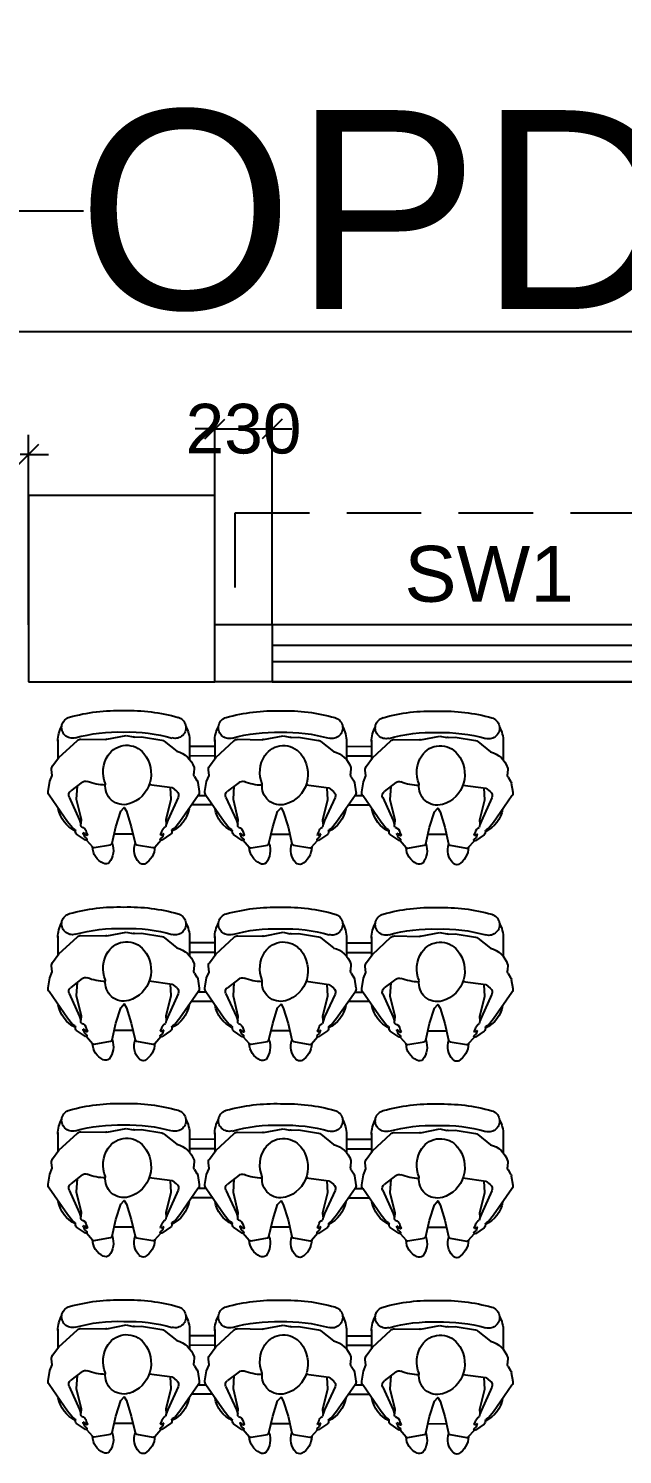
# Model space of a CAD drawing. Extents: x 6345096 to 6738923, y -6490958 to -6305885.
# Drawn here: x 6547917 to 6550307, y -6422753 to -6417014 of the extents above; entities that cross this region are included whole.
import ezdxf
from ezdxf.enums import TextEntityAlignment as Align

# ---------------------------------------------------------------- set-up
doc = ezdxf.new("R2010")
doc.units = 0
doc.header["$LTSCALE"] = 600
doc.header["$MEASUREMENT"] = 0
doc.header["$PDMODE"] = 35
doc.linetypes.add('DASHED', pattern=[0.75, 0.5, -0.25])
doc.linetypes.add('HIDDEN', pattern=[0.375, 0.25, -0.125])
doc.layers.get('0').update_dxf_attribs({"linetype": 'CONTINUOUS'})
doc.layers.get('Defpoints').update_dxf_attribs({"linetype": 'CONTINUOUS'})
for name, color, linetype in [('chajja', 7, 'CONTINUOUS'), ('DIM-TEXT', 8, 'CONTINUOUS'), ('furniture', 33, 'CONTINUOUS'), ('HS', 251, 'CONTINUOUS'), ('joinery', 7, 'CONTINUOUS'), ('LA-column', 3, 'CONTINUOUS'), ('Walls', 7, 'CONTINUOUS'), ('WIN', 151, 'CONTINUOUS'), ('Working Dim', 5, 'CONTINUOUS')]:
    doc.layers.add(name, color=color, linetype=linetype)
doc.styles.add('ari', font='arial.ttf')
doc.styles.add('RT', font='romant.shx')
doc.dimstyles.new('int. dim', dxfattribs={"dimtxt": 200, "dimasz": 80, "dimexe": 80, "dimexo": 0, "dimgap": 70, "dimtad": 0, "dimdec": 0, "dimzin": 12, "dimdsep": 46, "dimtxsty": 'ari', "dimblk": 'OBLIQUE', "dimcen": 2, "dimdle": 80, "dimclrd": 256, "dimclre": 256, "dimclrt": 6, "dimadec": 0, "dimazin": 0, "dimtfac": 1, "dimtdec": 0, "dimtix": 1, "dimtmove": 2, "dimatfit": 3, "dimfxl": 1, "dimtolj": 1, "dimtzin": 0, "dimlwd": -1, "dimlwe": -1, "dimarcsym": 0})
doc.dimstyles.new('TEXT', dxfattribs={"dimscale": 0, "dimtxt": 600, "dimasz": 300, "dimexe": 300, "dimexo": 30, "dimgap": 50, "dimtad": 0, "dimdec": 0, "dimzin": 0, "dimdsep": 46, "dimtxsty": 'RT', "dimblk": 'OBLIQUE', "dimcen": 0.09, "dimdle": 300, "dimclrd": 256, "dimclre": 256, "dimclrt": 170, "dimadec": 0, "dimazin": 0, "dimtfac": 1, "dimtdec": 0, "dimtofl": 0, "dimtmove": 2, "dimatfit": 3, "dimfxl": 1, "dimfrac": 2, "dimtolj": 1, "dimtzin": 0, "dimlwd": -1, "dimlwe": -1, "dimarcsym": 0})

# ---------------------------------------------------------------- blocks, each defined once
blk = doc.blocks.new('_Oblique')
at = {"color": 0, "linetype": 'ByBlock', "lineweight": -2}
blk.add_line((-0.5, -0.5), (0.5, 0.5), dxfattribs=at)
blk = doc.blocks.new('*D258')
at = {"layer": 'Defpoints', "color": 0, "linetype": 'Continuous', "transparency": 16777216}
for p in [(6572959.3, -6417748.1), (6531899.4, -6418433.8, -2.1), (6572959.3, -6418963.8, -0.3)]:
    blk.add_point(p, dxfattribs=at)
at = {"layer": 'DIM-TEXT', "transparency": 16777216}
for p, q in [((6531899.4, -6418433.8), (6531899.4, -6417448.1)), ((6572959.3, -6418963.8), (6572959.3, -6417448.1)), ((6531599.4, -6417748.1), (6548138.2, -6417748.1)), ((6573259.3, -6417748.1), (6556720.5, -6417748.1))]:
    blk.add_line(p, q, dxfattribs=at)
at = {"layer": 'DIM-TEXT', "linetype": 'Continuous', "transparency": 16777216, "xscale": 300, "yscale": 300, "zscale": 300, "rotation": 180}
blk.add_blockref('_Oblique', (6531899.4, -6417748.1), dxfattribs=at)
at = {"layer": 'DIM-TEXT', "linetype": 'Continuous', "transparency": 16777216, "xscale": 300, "yscale": 300, "zscale": 300}
blk.add_blockref('_Oblique', (6572959.3, -6417748.1), dxfattribs=at)
at = {"layer": 'DIM-TEXT', "color": 170, "linetype": 'Continuous', "transparency": 16777216, "insert": (6552429.4, -6417748.1), "char_height": 750, "attachment_point": 5, "style": 'ari'}
blk.add_mtext('\\A1;{\\H1.067x;OPD - T.B. / C.D.}', dxfattribs=at)
blk = doc.blocks.new('*D262')
at = {"layer": 'Defpoints', "color": 0, "linetype": 'Continuous', "transparency": 16777216}
for p in [(6572959.5, -6413895.7, 5.8), (6532049.4, -6414394.7, -1), (6572959.5, -6415772.4)]:
    blk.add_point(p, dxfattribs=at)
at = {"layer": 'DIM-TEXT', "transparency": 16777216}
for p, q in [((6572959.5, -6413895.7), (6572959.5, -6416072.4)), ((6532049.4, -6414394.7), (6532049.4, -6416072.4)), ((6531749.4, -6415772.4), (6537340.4, -6415772.4)), ((6573259.5, -6415772.4), (6570917.2, -6415772.4))]:
    blk.add_line(p, q, dxfattribs=at)
at = {"layer": 'DIM-TEXT', "linetype": 'Continuous', "transparency": 16777216, "xscale": 300, "yscale": 300, "zscale": 300, "rotation": 180}
blk.add_blockref('_Oblique', (6532049.4, -6415772.4), dxfattribs=at)
at = {"layer": 'DIM-TEXT', "linetype": 'Continuous', "transparency": 16777216, "xscale": 300, "yscale": 300, "zscale": 300}
blk.add_blockref('_Oblique', (6572959.5, -6415772.4), dxfattribs=at)
at = {"layer": 'DIM-TEXT', "color": 170, "linetype": 'Continuous', "transparency": 16777216, "insert": (6554128.8, -6415995.2), "char_height": 750, "attachment_point": 5, "style": 'ari'}
blk.add_mtext('\\A1;{\\H1.067x;RADIOLOGY (X-RAY,FLUOROSCOPY & ULTRASOUND ROOMS)}', dxfattribs=at)
blk = doc.blocks.new('*D774')
at = {"layer": 'Defpoints', "color": 0, "transparency": 16777216}
for p in [(6548896.9, -6418625.5), (6548666.9, -6419413.7, 5.1), (6548896.9, -6419413.7, 2.1)]:
    blk.add_point(p, dxfattribs=at)
at = {"layer": 'Working Dim', "transparency": 16777216}
for p, q in [((6548666.9, -6419413.7), (6548666.9, -6418545.5)), ((6548896.9, -6419413.7), (6548896.9, -6418545.5)), ((6548666.9, -6418625.5), (6548586.9, -6418625.5)), ((6548666.9, -6418625.5), (6548896.9, -6418625.5)), ((6548896.9, -6418625.5), (6548976.9, -6418625.5))]:
    blk.add_line(p, q, dxfattribs=at)
at = {"layer": 'Working Dim', "transparency": 16777216, "xscale": 80, "yscale": 80, "zscale": 80}
blk.add_blockref('_Oblique', (6548666.9, -6418625.5), dxfattribs=at)
at = {"layer": 'Working Dim', "transparency": 16777216, "xscale": 80, "yscale": 80, "zscale": 80, "rotation": 180}
blk.add_blockref('_Oblique', (6548896.9, -6418625.5), dxfattribs=at)
at = {"layer": 'Working Dim', "color": 6, "transparency": 16777216, "insert": (6548781.9, -6418625.5), "char_height": 200, "attachment_point": 5, "style": 'ari'}
blk.add_mtext('\\A1;230', dxfattribs=at)
blk = doc.blocks.new('*D1108')
at = {"layer": 'Defpoints', "color": 0, "transparency": 16777216}
for p in [(6572729.5, -6418233.7), (6542039.4, -6419043.7, 2.1), (6572729.5, -6419043.7)]:
    blk.add_point(p, dxfattribs=at)
at = {"layer": 'Working Dim', "transparency": 16777216}
for p, q in [((6542039.4, -6419043.7), (6542039.4, -6418153.7)), ((6572729.5, -6419043.7), (6572729.5, -6418153.7)), ((6541959.4, -6418233.7), (6556938.6, -6418233.7)), ((6572809.5, -6418233.7), (6557830.4, -6418233.7))]:
    blk.add_line(p, q, dxfattribs=at)
at = {"layer": 'Working Dim', "transparency": 16777216, "xscale": 80, "yscale": 80, "zscale": 80, "rotation": 180}
blk.add_blockref('_Oblique', (6542039.4, -6418233.7), dxfattribs=at)
at = {"layer": 'Working Dim', "transparency": 16777216, "xscale": 80, "yscale": 80, "zscale": 80}
blk.add_blockref('_Oblique', (6572729.5, -6418233.7), dxfattribs=at)
at = {"layer": 'Working Dim', "color": 6, "transparency": 16777216, "insert": (6557384.5, -6418233.7), "char_height": 200, "attachment_point": 5, "style": 'ari'}
blk.add_mtext('\\A1;30690', dxfattribs=at)
blk = doc.blocks.new('*D1231')
at = {"layer": 'Defpoints', "color": 0, "transparency": 16777216}
for p in [(6547916.9, -6418728.5), (6547266.4, -6419413.7, 1.7), (6547916.9, -6419413.7, 2.1)]:
    blk.add_point(p, dxfattribs=at)
at = {"layer": 'Working Dim', "transparency": 16777216}
for p, q in [((6547266.4, -6419413.7), (6547266.4, -6418648.5)), ((6547916.9, -6419413.7), (6547916.9, -6418648.5)), ((6547266.4, -6418728.5), (6547186.4, -6418728.5)), ((6547266.4, -6418728.5), (6547300.5, -6418728.5)), ((6547916.9, -6418728.5), (6547882.8, -6418728.5)), ((6547916.9, -6418728.5), (6547996.9, -6418728.5))]:
    blk.add_line(p, q, dxfattribs=at)
at = {"layer": 'Working Dim', "transparency": 16777216, "xscale": 80, "yscale": 80, "zscale": 80}
blk.add_blockref('_Oblique', (6547266.4, -6418728.5), dxfattribs=at)
at = {"layer": 'Working Dim', "transparency": 16777216, "xscale": 80, "yscale": 80, "zscale": 80, "rotation": 180}
blk.add_blockref('_Oblique', (6547916.9, -6418728.5), dxfattribs=at)
at = {"layer": 'Working Dim', "color": 6, "transparency": 16777216, "insert": (6547591.7, -6418728.5), "char_height": 200, "attachment_point": 5, "style": 'ari'}
blk.add_mtext('\\A1;650', dxfattribs=at)
blk = doc.blocks.new('A$C6F2C55AD')
at = {"layer": 'furniture', "color": 8}
for p, q in [((-236, 918.6), (-259.6, 921)), ((-212.3, 928), (-236, 918.6)), ((-171.6, 934.6), (-212.3, 928)), ((-49.8, 857.1), (-156.5, 931.2)), ((-379.5, 895.9), (-302.9, 895.9)), ((-308.5, 891.8), (-377.1, 817.5)), ((-273.9, 917.1), (-308.5, 891.8)), ((-209.2, 797.7), (-173.4, 844.1)), ((-148.5, 850.3), (-56.1, 808.3)), ((-56.1, 808.3), (-39.7, 802.4)), ((-24.6, 836.6), (-49.8, 857.1)), ((-18.6, 827), (-24.6, 836.6)), ((-7.3, 824.3), (-15, 824.8)), ((24.4, 784.6), (0.3, 820)), ((-382.5, 803.2), (-381.1, 703.3)), ((-8.2, 781.4), (3.8, 776.1)), ((-1.3, 787.1), (-5, 793.2)), ((4.8, 781), (-1.3, 787.1)), ((-0.3, 792.4), (11, 788.8)), ((11, 788.8), (18.9, 779)), ((-381.5, 699), (-396.8, 620.7)), ((0, 593.2), (0, 668.6)), ((-396.8, 620.7), (-391.1, 593.4)), ((-390.7, 588.1), (-392.1, 559.3)), ((-392.1, 559.3), (-378.8, 477.9)), ((-199.8, 527.8), (-187.5, 436)), ((-374.5, 468.3), (-333.8, 417.4)), ((-56.1, 453.6), (-39.7, 459.4)), ((-39.7, 459.4), (-29.4, 461.9)), ((2.1, 482.2), (-9.9, 476.9)), ((-2.9, 468.6), (3.2, 477.3)), ((11, 473), (-2.9, 468.6)), ((0.3, 441.8), (24.4, 477.2)), ((3.6, 480.6), (2.1, 482.2)), ((3.2, 477.3), (3.6, 480.6)), ((18.9, 482.8), (11, 473)), ((-187.5, 436), (-173.4, 417.7)), ((-156.5, 330.7), (-49.8, 404.7)), ((-148.5, 411.5), (-56.1, 453.6)), ((-49.8, 404.7), (-24.6, 425.2)), ((-24.6, 425.2), (-18.6, 434.9)), ((-15, 437), (-7.3, 437.5)), ((-373.9, 365.9), (-301.2, 365.9)), ((-354.9, 365.9), (-354.9, 265)), ((-316.4, 365.9), (-316.4, 265)), ((-269.1, 348), (-244, 349.2)), ((-232.1, 346.1), (-215.8, 336)), ((-119.5, 356.4), (-119.5, 274.5)), ((-236, 287.7), (-259.6, 290.1)), ((-212.3, 297.1), (-236, 287.7)), ((-171.6, 303.7), (-212.3, 297.1)), ((-208.2, 333.1), (-171.6, 327.2)), ((-156.5, 330.7), (-156.5, 300.2)), ((-49.8, 226.2), (-156.5, 300.3)), ((-379.5, 265), (-302.9, 265)), ((-308.5, 260.9), (-377.1, 186.6)), ((-373.9, 265), (-302.9, 265)), ((-273.9, 286.2), (-308.5, 260.9)), ((-382.5, 172.3), (-381.1, 72.4)), ((-209.2, 166.7), (-173.4, 213.2)), ((-148.5, 219.4), (-56.1, 177.3)), ((-56.1, 177.3), (-39.7, 171.5)), ((-24.6, 205.7), (-49.8, 226.2)), ((-18.6, 196), (-24.6, 205.7)), ((-7.3, 193.4), (-15, 193.9)), ((24.4, 153.7), (0.3, 189.1)), ((-8.2, 150.5), (3.8, 145.2)), ((-1.3, 156.2), (-5, 162.3)), ((4.8, 150.1), (-1.3, 156.2)), ((-0.3, 161.5), (11, 157.9)), ((11, 157.9), (18.9, 148.1)), ((-381.5, 68.1), (-396.8, -10.2)), ((0, -37.7), (0, 37.7)), ((-396.8, -10.2), (-391.1, -37.5)), ((-390.7, -42.8), (-392.1, -71.7)), ((-392.1, -71.7), (-378.8, -153)), ((-199.8, -103.1), (-187.5, -194.9)), ((-374.5, -162.6), (-333.8, -213.5)), ((-56.1, -177.3), (-39.7, -171.5)), ((-39.7, -171.5), (-29.4, -169.1)), ((2.1, -148.7), (-9.9, -154)), ((-2.9, -162.3), (3.2, -153.6)), ((11, -157.9), (-2.9, -162.3)), ((0.3, -189.1), (24.4, -153.7)), ((3.6, -150.3), (2.1, -148.7)), ((3.2, -153.6), (3.6, -150.3)), ((18.9, -148.1), (11, -157.9)), ((-187.5, -194.9), (-173.4, -213.2)), ((-156.5, -300.3), (-49.8, -226.2)), ((-148.5, -219.4), (-56.1, -177.3)), ((-49.8, -226.2), (-24.6, -205.7)), ((-24.6, -205.7), (-18.6, -196)), ((-15, -193.9), (-7.3, -193.4)), ((-379.5, -265), (-301.2, -265)), ((-354.9, -265), (-354.9, -365.9)), ((-316.4, -265), (-316.4, -365.9)), ((-269.1, -282.9), (-244, -281.7)), ((-232.1, -284.8), (-215.8, -294.9)), ((-119.5, -274.5), (-119.5, -356.4)), ((-236, -343.2), (-259.6, -340.8)), ((-212.3, -333.8), (-236, -343.2)), ((-171.6, -327.2), (-212.3, -333.8)), ((-208.2, -297.8), (-171.6, -303.7)), ((-156.5, -300.2), (-156.5, -330.7)), ((-49.8, -404.7), (-156.5, -330.7)), ((-379.5, -365.9), (-302.9, -365.9)), ((-308.5, -370), (-377.1, -444.3)), ((-373.9, -365.9), (-302.9, -365.9)), ((-273.9, -344.7), (-308.5, -370)), ((-382.5, -458.6), (-381.1, -558.6)), ((-209.2, -464.2), (-173.4, -417.7)), ((-148.5, -411.5), (-56.1, -453.6)), ((-56.1, -453.6), (-39.7, -459.4)), ((-24.6, -425.2), (-49.8, -404.7)), ((-18.6, -434.9), (-24.6, -425.2)), ((-7.3, -437.5), (-15, -437)), ((24.4, -477.2), (0.3, -441.8)), ((-8.2, -480.4), (3.8, -485.7)), ((-1.3, -474.7), (-5, -468.6)), ((4.8, -480.8), (-1.3, -474.7)), ((-0.3, -469.4), (11, -473)), ((11, -473), (18.9, -482.8)), ((-381.5, -562.8), (-396.8, -641.1)), ((0, -668.6), (0, -593.2)), ((-396.8, -641.1), (-391.1, -668.4)), ((-390.7, -673.7), (-392.1, -702.6)), ((-392.1, -702.6), (-378.8, -783.9)), ((-199.8, -734), (-187.5, -825.8)), ((-374.5, -793.5), (-333.8, -844.4)), ((-56.1, -808.3), (-39.7, -802.4)), ((-39.7, -802.4), (-29.4, -800)), ((2.1, -779.6), (-9.9, -784.9)), ((-2.9, -793.2), (3.2, -784.5)), ((11, -788.8), (-2.9, -793.2)), ((0.3, -820), (24.4, -784.6)), ((3.6, -781.3), (2.1, -779.6)), ((3.2, -784.5), (3.6, -781.3)), ((18.9, -779), (11, -788.8)), ((-187.5, -825.8), (-173.4, -844.1)), ((-156.5, -931.2), (-49.8, -857.1)), ((-148.5, -850.3), (-56.1, -808.3)), ((-49.8, -857.1), (-24.6, -836.6)), ((-24.6, -836.6), (-18.6, -827)), ((-15, -824.8), (-7.3, -824.3)), ((-379.5, -895.9), (-301.2, -895.9)), ((-269.1, -913.9), (-244, -912.6)), ((-232.1, -915.7), (-215.8, -925.8)), ((-208.2, -928.7), (-171.6, -934.6))]:
    blk.add_line(p, q, dxfattribs=at)
for points in [[(-193.3, 818.4), (-141, 821.7), (-59.4, 802.1), (-41.8, 803.1)], [(-41.8, 458.7), (-59.4, 459.7), (-141, 440.2), (-186.8, 443)], [(-193.3, 187.5), (-141, 190.8), (-59.4, 171.2), (-41.8, 172.2)], [(-41.8, -172.2), (-59.4, -171.2), (-141, -190.8), (-186.8, -187.9)], [(-193.3, -443.4), (-141, -440.2), (-59.4, -459.7), (-41.8, -458.7)], [(-41.8, -803.1), (-59.4, -802.1), (-141, -821.7), (-186.8, -818.8)]]:
    blk.add_lwpolyline(points, dxfattribs=at)
for points in [[(24, 780.6), (51.6, 756.1, -0.259848), (54.2, 748.7), (42.8, 683.4, -0.302547), (36.6, 676.9), (-30, 661.8), (-92, 642.2), (-107.1, 628.4), (-92, 619.6), (-30, 600.1), (36.6, 584.9, -0.302547), (42.8, 578.4), (54.2, 513.1, -0.259848), (51.6, 505.7), (24, 481.2)], [(24, 149.7), (51.6, 125.2, -0.259848), (54.2, 117.8), (42.8, 52.5, -0.302547), (36.6, 46), (-30, 30.9), (-92, 11.3), (-107.1, -2.6), (-92, -11.3), (-30, -30.9), (36.6, -46, -0.302547), (42.8, -52.5), (54.2, -117.8, -0.259848), (51.6, -125.2), (24, -149.7)], [(24, -481.2), (51.6, -505.7, -0.259848), (54.2, -513.1), (42.8, -578.4, -0.302547), (36.6, -584.9), (-30, -600.1), (-92, -619.6), (-107.1, -633.5), (-92, -642.2), (-30, -661.8), (36.6, -676.9, -0.302547), (42.8, -683.4), (54.2, -748.7, -0.259848), (51.6, -756.1), (24, -780.6)]]:
    blk.add_lwpolyline(points, format="xyb", dxfattribs=at)
for points in [[(114.8, 688.7, 0.28165), (117.5, 712.3, 0.281432), (51.6, 756.1, -0.259848), (54.2, 748.7), (42.8, 683.4, -0.302547), (36.6, 676.9, 0.254294)], [(114.8, 57.8, 0.28165), (117.5, 81.4, 0.281432), (51.6, 125.2, -0.259848), (54.2, 117.8), (42.8, 52.5, -0.302547), (36.6, 46, 0.254294)], [(114.8, -573.2, 0.28165), (117.5, -549.5, 0.281432), (51.6, -505.7, -0.259848), (54.2, -513.1), (42.8, -578.4, -0.302547), (36.6, -584.9, 0.254294)]]:
    blk.add_lwpolyline(points, format="xyb", close=True, dxfattribs=at)
for centre, radius, start, end in [((-261.7, 900.4), 20.7, 84.29363, 126.13788), ((-168.3, 914.2), 20.7, 55.24777, 99.15185), ((-428.9, 837.7), 43.2, 344.36103, 164.36104), ((-373.9, 770.9), 125, 90, 118.96988), ((-125, 770.9), 125, 25.44074, 79.81532), ((235.6, 651.7), 733.2, 164.36103, 181.62474), ((235.6, 651.7), 646.8, 164.36103, 181.84194), ((-361.9, 803.5), 20.7, 137.31606, 180.81906), ((-157, 831.5), 20.7, 65.51249, 142.39912), ((-14.7, 829.3), 4.56, 211.63275, 266.43849), ((-7.9, 814.4), 9.9, 34.24677, 86.43849), ((-192.8, 785), 20.7, 142.39912, 201.4261), ((-408.7, 700.3), 211.3, 1.18069, 21.4261), ((-36.5, 792.7), 10.2, 45.43504, 108.17835), ((-5.4, 806), 24.7, 193.98884, 263.53885), ((-3.4, 788.4), 5.09, 52.46369, 108.41492), ((0, 780.9), 6.05, 308.41805, 329.29465), ((2.9, 779.1), 2.67, 329.29465, 45.0334), ((20.5, 780.3), 2.15, 218.55305, 288.58085), ((19.6, 783), 4.98, 288.58085, 18.61426), ((-401.8, 703), 20.7, 348.89823, 0.81906), ((-268.6, 619.1), 89.1, 123.31223, 231.31111), ((-250.4, 591.3), 122.4, 67.14969, 123.31223), ((-192.5, 630.9), 73.9, 343.97185, 98.05093), ((235.6, 610.1), 733.2, 178.37526, 195.63897), ((235.6, 610.1), 646.8, 178.15806, 195.63897), ((-411.3, 589.1), 20.7, 357.13547, 11.89725), ((-240.2, 644.6), 123.6, 285.54285, 343.97185), ((62.3, 512.8), 75.9, 47.32958, 108.89776), ((-242.3, 652), 131.3, 231.31111, 285.54285), ((49, 587.7), 82.7, 271.27331, 329.46406), ((98.3, 551.8), 22.8, 344.36324, 47.28276), ((-358.4, 481.3), 20.7, 189.3001, 218.6806), ((-7, 453), 24.1, 96.90921, 158.38711), ((20.5, 481.5), 2.15, 71.41915, 141.44695), ((19.6, 478.8), 4.98, 341.38574, 71.41915), ((-428.9, 424.1), 43.2, 195.63896, 15.63897), ((-237.5, 442.2), 99.4, 194.4561, 251.46269), ((-157, 430.3), 20.7, 217.60088, 294.48751), ((-125, 490.9), 125, 280.18468, 334.55926), ((-14.7, 432.5), 4.56, 93.56151, 148.36725), ((-7.9, 447.4), 9.9, 273.56151, 325.75323), ((-373.9, 490.9), 125, 241.03012, 270), ((-243, 328.6), 20.7, 58.02464, 92.85908), ((-261.7, 269.5), 20.7, 84.29363, 126.13788), ((-204.9, 353.5), 20.7, 238.02464, 260.84815), ((-168.3, 347.6), 20.7, 260.84815, 304.75223), ((-168.3, 283.3), 20.7, 55.24777, 99.15185), ((-428.9, 206.8), 43.2, 344.36103, 164.36104), ((-373.9, 140), 125, 90, 118.96988), ((-125, 140), 125, 25.44074, 79.81532), ((235.6, 20.8), 733.2, 164.36103, 181.62474), ((235.6, 20.8), 646.8, 164.36103, 181.84194), ((-361.9, 172.6), 20.7, 137.31606, 180.81906), ((-157, 200.6), 20.7, 65.51249, 142.39912), ((-14.7, 198.4), 4.56, 211.63275, 266.43849), ((-7.9, 183.5), 9.9, 34.24677, 86.43849), ((-192.8, 154.1), 20.7, 142.39912, 201.4261), ((-408.7, 69.4), 211.3, 1.18069, 21.4261), ((-36.5, 161.8), 10.2, 45.43504, 108.17835), ((-5.4, 175), 24.7, 193.98884, 263.53885), ((-3.4, 157.5), 5.09, 52.46369, 108.41492), ((0, 149.9), 6.05, 308.41805, 329.29465), ((2.9, 148.2), 2.67, 329.29465, 45.0334), ((20.5, 149.4), 2.15, 218.55305, 288.58085), ((19.6, 152.1), 4.98, 288.58085, 18.61426), ((-401.8, 72.1), 20.7, 348.89823, 0.81906), ((-268.6, -11.8), 89.1, 123.31223, 231.31111), ((-250.4, -39.6), 122.4, 67.14969, 123.31223), ((-192.5, 0), 73.9, 343.97185, 98.05093), ((235.6, -20.8), 733.2, 178.37526, 195.63897), ((235.6, -20.8), 646.8, 178.15806, 195.63897), ((-411.3, -41.8), 20.7, 357.13547, 11.89725), ((-240.2, 13.7), 123.6, 285.54285, 343.97185), ((62.3, -118.1), 75.9, 47.32958, 108.89776), ((-242.3, 21.1), 131.3, 231.31111, 285.54285), ((49, -43.2), 82.7, 271.27331, 329.46406), ((98.3, -79.1), 22.8, 344.36324, 47.28276), ((-358.4, -149.7), 20.7, 189.3001, 218.6806), ((-7, -178), 24.1, 96.90921, 158.38711), ((20.5, -149.4), 2.15, 71.41915, 141.44695), ((19.6, -152.1), 4.98, 341.38574, 71.41915), ((-428.9, -206.8), 43.2, 195.63896, 15.63897), ((-237.5, -188.7), 99.4, 194.4561, 251.46269), ((-157, -200.6), 20.7, 217.60088, 294.48751), ((-125, -140), 125, 280.18468, 334.55926), ((-14.7, -198.4), 4.56, 93.56151, 148.36725), ((-7.9, -183.5), 9.9, 273.56151, 325.75323), ((-373.9, -140), 125, 241.03012, 270), ((-243, -302.3), 20.7, 58.02464, 92.85908), ((-261.7, -361.4), 20.7, 84.29363, 126.13788), ((-204.9, -277.4), 20.7, 238.02464, 260.84815), ((-168.3, -283.3), 20.7, 260.84815, 304.75223), ((-168.3, -347.6), 20.7, 55.24777, 99.15185), ((-428.9, -424.1), 43.2, 344.36103, 164.36104), ((-373.9, -490.9), 125, 90, 118.96988), ((-125, -490.9), 125, 25.44074, 79.81532), ((235.6, -610.1), 733.2, 164.36103, 181.62474), ((235.6, -610.1), 646.8, 164.36103, 181.84194), ((-361.9, -458.3), 20.7, 137.31606, 180.81906), ((-157, -430.3), 20.7, 65.51249, 142.39912), ((-36.5, -469.1), 10.2, 45.43504, 108.17835), ((-14.7, -432.5), 4.56, 211.63275, 266.43849), ((-7.9, -447.4), 9.9, 34.24677, 86.43849), ((-192.8, -476.8), 20.7, 142.39912, 201.4261), ((-408.7, -561.5), 211.3, 1.18069, 21.4261), ((-5.4, -455.9), 24.7, 193.98884, 263.53885), ((-3.4, -473.4), 5.09, 52.46369, 108.41492), ((0, -481), 6.05, 308.41805, 329.29465), ((2.9, -482.7), 2.67, 329.29465, 45.0334), ((20.5, -481.5), 2.15, 218.55305, 288.58085), ((19.6, -478.8), 4.98, 288.58085, 18.61426), ((-401.8, -558.9), 20.7, 348.89823, 0.81906), ((-268.6, -642.7), 89.1, 123.31223, 231.31111), ((-250.4, -670.5), 122.4, 67.14969, 123.31223), ((-192.5, -630.9), 73.9, 343.97185, 98.05093), ((235.6, -651.7), 733.2, 178.37526, 195.63897), ((235.6, -651.7), 646.8, 178.15806, 195.63897), ((-411.3, -672.7), 20.7, 357.13547, 11.89725), ((-240.2, -617.2), 123.6, 285.54285, 343.97185), ((62.3, -749.1), 75.9, 47.32958, 108.89776), ((-242.3, -609.8), 131.3, 231.31111, 285.54285), ((49, -674.1), 82.7, 271.27331, 329.46406), ((98.3, -710), 22.8, 344.36324, 47.28276), ((-358.4, -780.6), 20.7, 189.3001, 218.6806), ((-7, -808.9), 24.1, 96.90921, 158.38711), ((20.5, -780.3), 2.15, 71.41915, 141.44695), ((19.6, -783), 4.98, 341.38574, 71.41915), ((-428.9, -837.7), 43.2, 195.63896, 15.63897), ((-237.5, -819.6), 99.4, 194.4561, 251.46269), ((-157, -831.5), 20.7, 217.60088, 294.48751), ((-125, -770.9), 125, 280.18468, 334.55926), ((-14.7, -829.3), 4.56, 93.56151, 148.36725), ((-7.9, -814.4), 9.9, 273.56151, 325.75323), ((-373.9, -770.9), 125, 241.03012, 270), ((-243, -933.2), 20.7, 58.02464, 92.85908), ((-204.9, -908.3), 20.7, 238.02464, 260.84815), ((-168.3, -914.2), 20.7, 260.84815, 304.75223)]:
    blk.add_arc(centre, radius, start, end, dxfattribs=at)
blk = doc.blocks.new('A$C2CD672AE')
at = {"layer": 'Walls', "color": 8, "linetype": 'HIDDEN'}
for p, q in [((23608.1, 37010.2), (18347.6, 37010.2)), ((23608.1, 36780.2), (18347.6, 36780.2))]:
    blk.add_line(p, q, dxfattribs=at)

msp = doc.modelspace()

# ---------------------------------------------------------------- linework, layer by layer
at = {"layer": 'chajja', "color": 7, "linetype": 'DASHED', "elevation": 2.092}
msp.add_lwpolyline([(6550846.936, -6419413.737), (6550846.936, -6418963.737), (6548746.936, -6418963.738), (6548746.936, -6419413.738)], dxfattribs=at)
at = {"layer": 'LA-column', "color": 2}
for points, elevation in [([(6547916.936, -6419643.706), (6548666.936, -6419643.706), (6548666.936, -6418893.706), (6547916.936, -6418893.706)], 5.131), ([(6547916.936, -6419643.752), (6548666.936, -6419643.752), (6548666.936, -6418893.752), (6547916.936, -6418893.752)], 2.092)]:
    msp.add_lwpolyline(points, close=True, dxfattribs=dict(at, elevation=elevation))
at = {"layer": 'Walls', "linetype": 'Continuous'}
for p, q in [((6553927.437, -6419413.71), (6548666.936, -6419413.71)), ((6553927.437, -6419643.71), (6548666.936, -6419643.71))]:
    msp.add_line(p, q, dxfattribs=at)
at = {"layer": 'WIN', "linetype": 'Continuous', "elevation": 2.092}
for points in [[(6550696.936, -6419413.738), (6548896.936, -6419413.738), (6548896.936, -6419643.738), (6550696.936, -6419643.738)], [(6550696.936, -6419496.522), (6548896.936, -6419496.522), (6548896.936, -6419560.955), (6550696.936, -6419560.955)]]:
    msp.add_lwpolyline(points, close=True, dxfattribs=at)

# ---------------------------------------------------------------- block references
at = {"layer": 'furniture', "ltscale": 0.75, "xscale": -1, "rotation": 89.90778514928986}
for p in [(6548930.337, -6420257.165, -0.383), (6548930.337, -6421047.82, -0.383), (6548930.337, -6421838.476, -0.383), (6548930.337, -6422629.132, -0.383)]:
    msp.add_blockref('A$C6F2C55AD', p, dxfattribs=at)
at = {"layer": 'HS'}
msp.add_blockref('A$C2CD672AE', (6530319.294, -6456423.902, 8.17), dxfattribs=at)

# ---------------------------------------------------------------- texts
at = {"layer": 'joinery', "style": 'ari'}
msp.add_text('SW1', height=225, dxfattribs=at).set_placement((6549769.702, -6419320.848, 2.092), align=Align.CENTER)

# ---------------------------------------------------------------- dimensions: what is measured, and where the dimension line sits
at = {"layer": 'DIM-TEXT', "linetype": 'Continuous'}
dim = msp.add_linear_dim(base=(6572959.527, -6415772.438, 1.031), p1=(6532049.389, -6414394.742), p2=(6572959.527, -6413895.727, 6.851), angle=180, text='{\\H1.067x;RADIOLOGY (X-RAY,FLUOROSCOPY & ULTRASOUND ROOMS)}', dimstyle='TEXT', override={"dimscale": 1, "dimtxt": 750, "dimexo": 0, "dimtxsty": 'ari'}, dxfattribs=at)
dim.commit()
dim.dimension.update_dxf_attribs({"geometry": '*D262', "text_midpoint": (6554128.813, -6415995.243, 1.031), "dimtype": 160})
dim = msp.add_linear_dim(base=(6572959.349, -6417748.105, 2.092), p1=(6531899.389, -6418433.761), p2=(6572959.349, -6418963.755, 1.743), text='{\\H1.067x;OPD - T.B. / C.D.}', dimstyle='TEXT', override={"dimscale": 1, "dimtxt": 750, "dimexo": 0, "dimtxsty": 'ari'}, dxfattribs=at)
dim.commit()
dim.dimension.update_dxf_attribs({"geometry": '*D258', "text_midpoint": (6552429.369, -6417748.105, 2.092)})
at = {"layer": 'Working Dim', "color": 6}
for base, p1, p2, picture, middle in [((6572729.527, -6418233.724), (6542039.437, -6419043.739, 2.092), (6572729.527, -6419043.692), '*D1108', (6557384.482, -6418233.724)), ((6548896.936, -6418625.537), (6548666.936, -6419413.71, 5.131), (6548896.936, -6419413.738, 2.092), '*D774', (6548781.936, -6418625.537)), ((6547916.936, -6418728.536), (6547266.438, -6419413.692, 1.721), (6547916.936, -6419413.692, 2.092), '*D1231', (6547591.687, -6418728.536))]:
    dim = msp.add_linear_dim(base=base, p1=p1, p2=p2, dimstyle='int. dim', override={"dimtxt": 200, "dimarcsym": 1}, dxfattribs=at)
    dim.commit()
    dim.dimension.update_dxf_attribs({"geometry": picture, "text_midpoint": middle})

doc.saveas('drawing.dxf')
